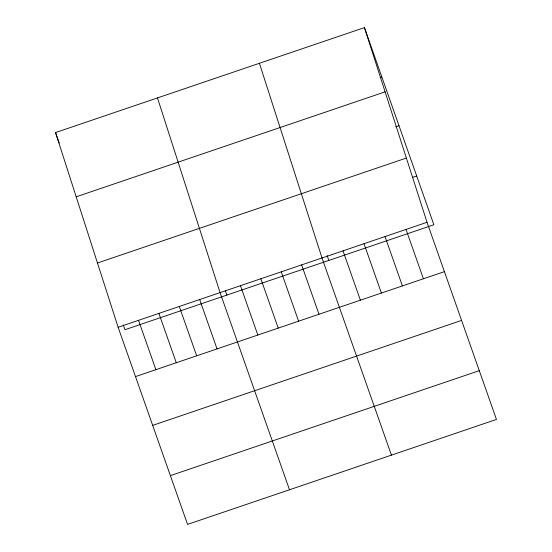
<?xml version="1.0" encoding="UTF-8"?>
<svg xmlns="http://www.w3.org/2000/svg" width="552" height="552" viewBox="0 0 552 552"><rect width="100%" height="100%" fill="white"/><g stroke="black" fill="none" stroke-linecap="round" stroke-linejoin="round"><path stroke-width="0.83" d="M364.444 27.6L427.034 222.29L496.462 419.437L187.556 524.4L118.128 327.253L55.538 132.563L364.444 27.6L433.872 224.747L124.966 329.71L123.248 324.831M380.211 77.494L381.825 76.949M76.19 196.809L385.103 91.846M395.77 126.815L398.999 125.718M97.469 263.007L406.382 158.044M412.654 177.344L416.698 175.971M118.128 327.253L427.034 222.29M135.502 376.602L444.415 271.639M152.683 425.371L461.589 320.415M170.375 475.624L479.288 370.668M406.031 229.432L423.405 278.774M385.027 236.566L402.401 285.915M364.016 243.708L381.397 293.05M343.013 250.843L360.387 300.184M327.129 255.555L328.847 260.434M391.43 455.124L322.009 257.977L259.419 63.287M301.62 264.905L318.994 314.254M281.23 271.832L298.611 321.181M260.841 278.76L278.222 328.109M240.458 285.688L257.832 335.036M225.471 291.007L226.906 295.072M289.496 489.762L220.069 292.615L157.479 97.925M199.679 299.543L217.053 348.892M179.29 306.47L196.671 355.819M158.9 313.398L176.281 362.747M138.517 320.326L155.892 369.674M55.538 132.563L59.243 143.078"/></g></svg>
